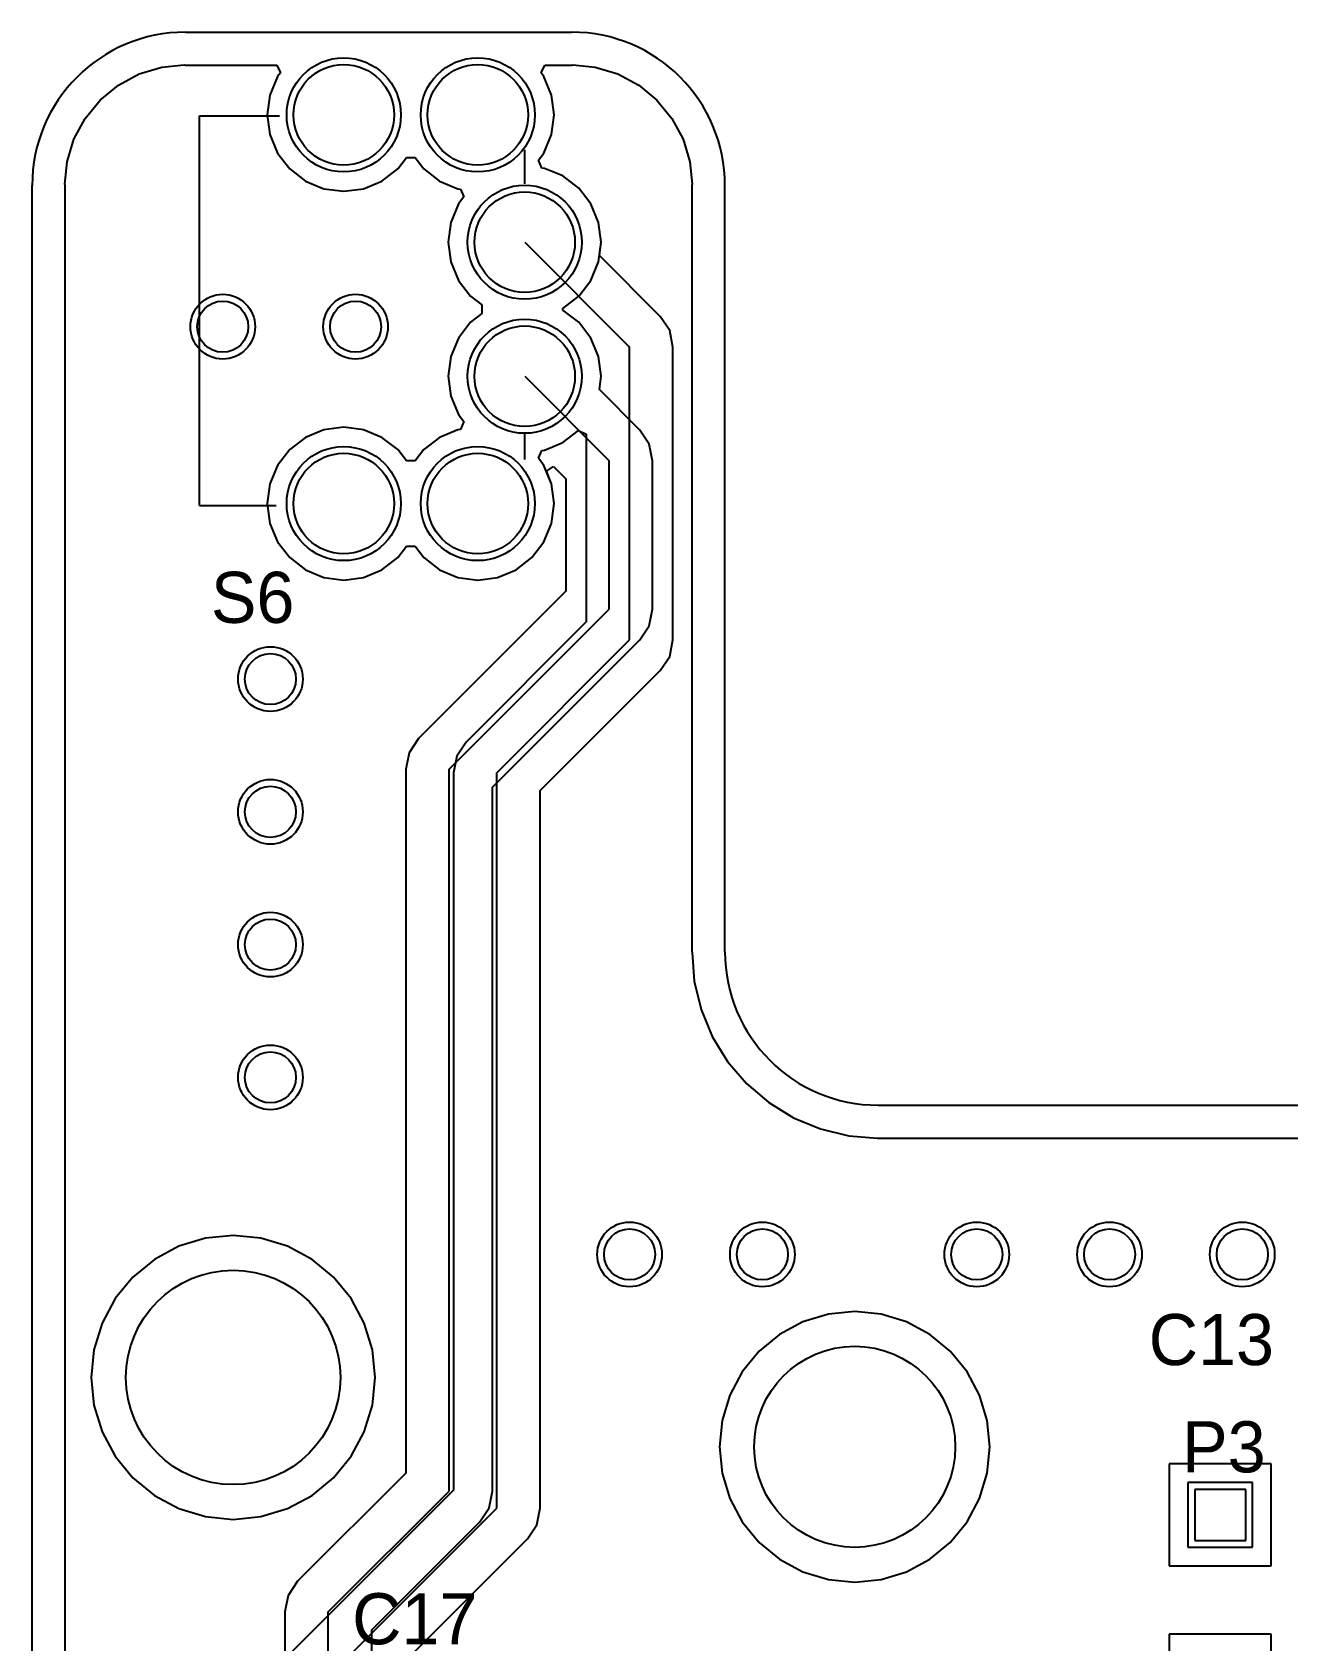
# Model space of a CAD drawing. Extents: x 99 to 149, y 18 to 126.
# Drawn here: x 99.24 to 117.98, y 102.37 to 126.37 of the extents above; entities that cross this region are included whole.
import ezdxf

# ---------------------------------------------------------------- set-up
doc = ezdxf.new("R2010")
doc.units = 0
doc.layers.get('0').update_dxf_attribs({"linetype": 'CONTINUOUS'})
for name, color, linetype in [('BOTTOMLAYER', 5, 'CONTINUOUS'), ('KEEPOUTLAYER', 6, 'CONTINUOUS'), ('TOPLAYER', 1, 'CONTINUOUS'), ('TOPOVERLAY', 2, 'CONTINUOUS'), ('TOPSOLDER', 216, 'CONTINUOUS')]:
    doc.layers.add(name, color=color, linetype=linetype)

# ---------------------------------------------------------------- blocks, each defined once
blk = doc.blocks.new('KEY1_45')
at = {"layer": 'BOTTOMLAYER'}
for centre in [(-1.899999, 2.7), (3.9, 2.7), (-1.899999, 0.700001), (3.9, 0.700001), (0, 0), (2.000001, 0)]:
    blk.add_circle(centre, 0.75, dxfattribs=at)
at = {"layer": 'TOPLAYER'}
for centre in [(-1.899999, 2.7), (3.9, 2.7), (-1.899999, 0.700001), (3.9, 0.700001), (0, 0), (2.000001, 0)]:
    blk.add_circle(centre, 0.75, dxfattribs=at)
at = {"layer": 'TOPOVERLAY'}
for p, q in [((-1.9304, 4.8514), (-1.9304, 3.7084)), ((-1.9304, 4.8514), (3.886197, 4.8514)), ((3.886197, 4.8514), (3.8862, 3.6576)), ((-1.2446, 0), (-0.8636, 0)), ((2.8702, 0), (3.3782, 0))]:
    blk.add_line(p, q, dxfattribs=at)
at = {"layer": 'TOPSOLDER'}
for centre in [(-1.899999, 2.7), (3.9, 2.7), (-1.899999, 0.700001), (3.9, 0.700001), (0, 0), (2.000001, 0)]:
    blk.add_circle(centre, 0.8516, dxfattribs=at)
blk = doc.blocks.new('OLED_58')
at = {"layer": 'BOTTOMLAYER'}
for p, q in [((-3.060001, 0.749999), (-4.559998, 0.749999)), ((-4.559998, 0.749999), (-4.559998, -0.749999)), ((-3.060001, -0.749999), (-3.060001, 0.749999)), ((-4.559998, -0.749999), (-3.060001, -0.749999))]:
    blk.add_line(p, q, dxfattribs=at)
for centre in [(-1.27, 0), (1.27, 0), (3.81, 0)]:
    blk.add_circle(centre, 0.75, dxfattribs=at)
at = {"layer": 'KEEPOUTLAYER'}
for centre in [(-11.725001, 0), (11.725001, 0)]:
    blk.add_circle(centre, 1.5, dxfattribs=at)
at = {"layer": 'TOPLAYER'}
for p, q in [((-3.060001, 0.749999), (-4.559998, 0.749999)), ((-4.559998, 0.749999), (-4.559998, -0.749999)), ((-3.060001, -0.749999), (-3.060001, 0.749999)), ((-4.559998, -0.749999), (-3.060001, -0.749999))]:
    blk.add_line(p, q, dxfattribs=at)
for centre in [(-1.27, 0), (1.27, 0), (3.81, 0)]:
    blk.add_circle(centre, 0.75, dxfattribs=at)
at = {"layer": 'TOPOVERLAY'}
for p, q in [((-4.809998, -1.000001), (-4.809998, 1.000001)), ((-4.809998, 1.000001), (4.809998, 1.000001)), ((4.809998, -1.000001), (4.809998, 1.000001)), ((-4.809998, -1.000001), (4.809998, -1.000001))]:
    blk.add_line(p, q, dxfattribs=at)
at = {"layer": 'TOPSOLDER'}
for p, q in [((-2.958401, 0.851598), (-4.661598, 0.851598)), ((-4.661598, 0.851598), (-4.661598, -0.851598)), ((-2.958401, -0.851598), (-2.958401, 0.851598)), ((-4.661598, -0.851598), (-2.958401, -0.851598))]:
    blk.add_line(p, q, dxfattribs=at)
for centre in [(-1.27, 0), (1.27, 0), (3.81, 0)]:
    blk.add_circle(centre, 0.8516, dxfattribs=at)

msp = doc.modelspace()

# ---------------------------------------------------------------- linework, layer by layer
at = {"layer": 'BOTTOMLAYER'}
for p, q in [((100.835214, 125.749395), (101.172762, 125.85179)), ((101.172762, 125.85179), (101.505583, 125.884572)), ((101.505583, 125.884572), (101.5238, 125.880947)), ((101.5238, 125.880947), (102.887798, 125.880947)), ((102.887798, 125.880947), (102.94397, 125.767043)), ((106.83163, 125.767043), (106.887802, 125.880947)), ((106.887802, 125.880947), (107.2896, 125.880947)), ((107.2896, 125.880947), (107.307817, 125.884572)), ((107.307817, 125.884572), (107.640638, 125.85179)), ((107.640638, 125.85179), (107.978186, 125.749395)), ((100.251458, 125.359343), (100.524127, 125.583117)), ((100.524127, 125.583117), (100.835214, 125.749395)), ((102.899875, 125.709578), (102.785913, 125.434451)), ((102.94397, 125.767043), (102.899875, 125.709578)), ((106.875725, 125.709578), (106.83163, 125.767043)), ((106.989687, 125.434451), (106.875725, 125.709578)), ((107.978186, 125.749395), (108.289273, 125.583117)), ((108.289273, 125.583117), (108.561942, 125.359343)), ((100.027684, 125.086674), (100.251458, 125.359343)), ((102.785913, 125.434451), (102.747044, 125.139201)), ((107.028557, 125.139201), (106.989687, 125.434451)), ((108.561942, 125.359343), (108.785716, 125.086674)), ((99.861406, 124.775587), (100.027684, 125.086674)), ((102.747044, 125.139201), (102.785913, 124.843951)), ((106.989687, 124.843951), (107.028557, 125.139201)), ((108.785716, 125.086674), (108.951994, 124.775587)), ((102.785913, 124.843951), (102.899875, 124.568824)), ((106.875725, 124.568824), (106.989687, 124.843951)), ((99.759011, 124.438039), (99.861406, 124.775587)), ((108.951994, 124.775587), (109.054389, 124.438039)), ((99.726229, 124.105218), (99.759011, 124.438039)), ((102.899875, 124.568824), (103.081163, 124.332563)), ((103.081163, 124.332563), (103.317421, 124.151276)), ((104.458181, 124.151276), (104.694439, 124.332563)), ((104.694439, 124.332563), (104.824299, 124.501803)), ((104.824299, 124.501803), (104.951301, 124.501803)), ((104.951301, 124.501803), (105.081161, 124.332563)), ((105.081161, 124.332563), (105.317422, 124.151276)), ((106.794998, 124.463617), (106.875725, 124.568824)), ((106.843599, 124.346284), (106.794998, 124.463617)), ((106.88305, 124.34109), (106.843599, 124.346284)), ((107.15818, 124.227128), (106.88305, 124.34109)), ((109.054389, 124.438039), (109.087171, 124.105218)), ((99.729854, 124.087001), (99.726229, 124.105218)), ((103.317421, 124.151276), (103.592551, 124.037314)), ((104.18305, 124.037314), (104.458181, 124.151276)), ((105.317422, 124.151276), (105.59255, 124.037314)), ((107.394438, 124.04584), (107.15818, 124.227128)), ((109.087171, 124.105218), (109.083546, 124.087001)), ((99.729854, 58.301001), (99.729854, 124.087001)), ((103.592551, 124.037314), (103.887801, 123.998444)), ((103.887801, 123.998444), (104.18305, 124.037314)), ((105.59255, 124.037314), (105.631999, 124.032119)), ((105.680601, 123.914786), (105.599875, 123.809582)), ((105.631999, 124.032119), (105.680601, 123.914786)), ((107.575726, 123.809582), (107.394438, 124.04584)), ((109.083546, 124.087001), (109.083546, 112.649)), ((105.599875, 123.809582), (105.485913, 123.534452)), ((107.689688, 123.534452), (107.575726, 123.809582)), ((105.485913, 123.534452), (105.447043, 123.239202)), ((107.728558, 123.239202), (107.689688, 123.534452)), ((105.447043, 123.239202), (105.485913, 122.943953)), ((106.587801, 123.239202), (108.1532, 121.673803)), ((107.702365, 123.040257), (107.728558, 123.239202)), ((105.485913, 122.943953), (105.599875, 122.668822)), ((108.61101, 122.131612), (107.702365, 123.040257)), ((105.599875, 122.668822), (105.781163, 122.432564)), ((105.781163, 122.432564), (105.9504, 122.302702)), ((105.9504, 122.175702), (105.781163, 122.045839)), ((105.9504, 122.302702), (105.9504, 122.175702)), ((105.781163, 122.045839), (105.599875, 121.809581)), ((108.751357, 121.92157), (108.61101, 122.131612)), ((105.599875, 121.809581), (105.485913, 121.534451)), ((108.800641, 121.673803), (108.751357, 121.92157)), ((105.485913, 121.534451), (105.447043, 121.239201)), ((108.1532, 117.305201), (108.1532, 121.673803)), ((108.800641, 117.305201), (108.800641, 121.673803)), ((105.447043, 121.239201), (105.485913, 120.943952)), ((105.485913, 120.943952), (105.599875, 120.668821)), ((105.599875, 120.668821), (105.680601, 120.563617)), ((105.680601, 120.563617), (105.631999, 120.446284)), ((103.317421, 120.327128), (103.081163, 120.14584)), ((103.592551, 120.44109), (103.317421, 120.327128)), ((103.887801, 120.47996), (103.592551, 120.44109)), ((104.18305, 120.44109), (103.887801, 120.47996)), ((104.458181, 120.327128), (104.18305, 120.44109)), ((104.694439, 120.14584), (104.458181, 120.327128)), ((105.317422, 120.327128), (105.081161, 120.14584)), ((105.59255, 120.44109), (105.317422, 120.327128)), ((105.631999, 120.446284), (105.59255, 120.44109)), ((106.88305, 120.137314), (107.15818, 120.251276)), ((107.15818, 120.251276), (107.391855, 120.430582)), ((107.391855, 120.430582), (107.505759, 120.37441)), ((107.505759, 120.37441), (107.505759, 117.573379)), ((103.081163, 120.14584), (102.899875, 119.90958)), ((104.824299, 119.9766), (104.694439, 120.14584)), ((105.081161, 120.14584), (104.951301, 119.9766)), ((106.794998, 120.014787), (106.843599, 120.132119)), ((106.875725, 119.90958), (106.794998, 120.014787)), ((106.843599, 120.132119), (106.88305, 120.137314)), ((102.899875, 119.90958), (102.785913, 119.634452)), ((104.951301, 119.9766), (104.824299, 119.9766)), ((106.989687, 119.634452), (106.875725, 119.90958)), ((102.785913, 119.634452), (102.747044, 119.339203)), ((107.028557, 119.339203), (106.989687, 119.634452)), ((102.747044, 119.339203), (102.785913, 119.043953)), ((106.989687, 119.043953), (107.028557, 119.339203)), ((102.785913, 119.043953), (102.899875, 118.768825)), ((106.875725, 118.768825), (106.989687, 119.043953)), ((102.899875, 118.768825), (103.081163, 118.532565)), ((104.694439, 118.532565), (104.824299, 118.701805)), ((104.824299, 118.701805), (104.951301, 118.701805)), ((104.951301, 118.701805), (105.081161, 118.532565)), ((106.694437, 118.532565), (106.875725, 118.768825)), ((103.081163, 118.532565), (103.317421, 118.351277)), ((103.317421, 118.351277), (103.592551, 118.237315)), ((104.18305, 118.237315), (104.458181, 118.351277)), ((104.458181, 118.351277), (104.694439, 118.532565)), ((105.081161, 118.532565), (105.317422, 118.351277)), ((105.317422, 118.351277), (105.59255, 118.237315)), ((106.183049, 118.237315), (106.458177, 118.351277)), ((106.458177, 118.351277), (106.694437, 118.532565)), ((103.592551, 118.237315), (103.887801, 118.198445)), ((103.887801, 118.198445), (104.18305, 118.237315)), ((105.59255, 118.237315), (105.887799, 118.198445)), ((105.887799, 118.198445), (106.183049, 118.237315)), ((107.505759, 117.573379), (105.71419, 115.781811)), ((106.172, 115.324001), (108.1532, 117.305201)), ((108.751357, 117.057437), (108.800641, 117.305201)), ((108.61101, 116.847391), (108.751357, 117.057437)), ((106.819441, 115.055823), (108.61101, 116.847391)), ((105.71419, 115.781811), (105.573843, 115.571765)), ((105.573843, 115.571765), (105.524559, 115.324001)), ((105.524559, 115.324001), (105.524559, 104.619379)), ((106.172, 104.351201), (106.172, 115.324001)), ((106.819441, 104.351204), (106.819441, 115.055823)), ((109.083546, 112.649), (109.085024, 112.641563)), ((109.085024, 112.641563), (109.118631, 112.214556)), ((109.118631, 112.214556), (109.220363, 111.79081)), ((109.220363, 111.79081), (109.387132, 111.388195)), ((109.387132, 111.388195), (109.61483, 111.016626)), ((109.61483, 111.016626), (109.897852, 110.685252)), ((109.897852, 110.685252), (110.229226, 110.40223)), ((110.229226, 110.40223), (110.600795, 110.174532)), ((110.600795, 110.174532), (111.00341, 110.007763)), ((111.00341, 110.007763), (111.427156, 109.906031)), ((111.427156, 109.906031), (111.854163, 109.872424)), ((111.854163, 109.872424), (111.8616, 109.870946)), ((111.8616, 109.870946), (144.951801, 109.870946)), ((101.427199, 108.257962), (101.060989, 108.06222)), ((101.824559, 108.378501), (101.427199, 108.257962)), ((102.237799, 108.419201), (101.824559, 108.378501)), ((102.651039, 108.378501), (102.237799, 108.419201)), ((103.048399, 108.257962), (102.651039, 108.378501)), ((103.414609, 108.06222), (103.048399, 108.257962)), ((101.060989, 108.06222), (100.740004, 107.798796)), ((103.735594, 107.798796), (103.414609, 108.06222)), ((100.740004, 107.798796), (100.476581, 107.477811)), ((103.999017, 107.477811), (103.735594, 107.798796)), ((100.476581, 107.477811), (100.280838, 107.111602)), ((104.19476, 107.111602), (103.999017, 107.477811)), ((100.280838, 107.111602), (100.1603, 106.714242)), ((104.315298, 106.714242), (104.19476, 107.111602)), ((110.740652, 107.129727), (110.391816, 106.943271)), ((111.119163, 107.244545), (110.740652, 107.129727)), ((111.5128, 107.283316), (111.119163, 107.244545)), ((111.906436, 107.244545), (111.5128, 107.283316)), ((112.284947, 107.129727), (111.906436, 107.244545)), ((112.633783, 106.943271), (112.284947, 107.129727)), ((110.391816, 106.943271), (110.086059, 106.692342)), ((112.93954, 106.692342), (112.633783, 106.943271)), ((100.1603, 106.714242), (100.119599, 106.301002)), ((104.355999, 106.301002), (104.315298, 106.714242)), ((110.086059, 106.692342), (109.83513, 106.386584)), ((113.19047, 106.386584), (112.93954, 106.692342)), ((109.83513, 106.386584), (109.648673, 106.037748)), ((113.376926, 106.037748), (113.19047, 106.386584)), ((100.119599, 106.301002), (100.1603, 105.887761)), ((104.315298, 105.887761), (104.355999, 106.301002)), ((100.1603, 105.887761), (100.280838, 105.490401)), ((104.19476, 105.490401), (104.315298, 105.887761)), ((109.648673, 106.037748), (109.533855, 105.659237)), ((113.491744, 105.659237), (113.376926, 106.037748)), ((109.533855, 105.659237), (109.495085, 105.265601)), ((113.530515, 105.265601), (113.491744, 105.659237)), ((100.280838, 105.490401), (100.476581, 105.124192)), ((103.999017, 105.124192), (104.19476, 105.490401)), ((109.495085, 105.265601), (109.533855, 104.871964)), ((113.491744, 104.871964), (113.530515, 105.265601)), ((100.476581, 105.124192), (100.740004, 104.803207)), ((103.735594, 104.803207), (103.999017, 105.124192)), ((117.729, 105.011601), (116.205, 105.011601)), ((116.205, 105.011601), (116.205, 103.487601)), ((117.729, 103.487601), (117.729, 105.011601)), ((100.740004, 104.803207), (101.060989, 104.539783)), ((103.414609, 104.539783), (103.735594, 104.803207)), ((109.533855, 104.871964), (109.648673, 104.493454)), ((113.376926, 104.493454), (113.491744, 104.871964)), ((101.060989, 104.539783), (101.427199, 104.344041)), ((105.524559, 104.619379), (102.36139, 101.456211)), ((103.048399, 104.344041), (103.414609, 104.539783)), ((109.648673, 104.493454), (109.83513, 104.144618)), ((113.19047, 104.144618), (113.376926, 104.493454)), ((116.586, 104.630601), (116.586, 103.868601)), ((117.348, 104.630601), (116.586, 104.630601)), ((117.348, 103.868601), (117.348, 104.630601)), ((101.427199, 104.344041), (101.824559, 104.223502)), ((101.824559, 104.223502), (102.237799, 104.182802)), ((102.237799, 104.182802), (102.651039, 104.223502)), ((102.651039, 104.223502), (103.048399, 104.344041)), ((102.8192, 100.998401), (106.172, 104.351201)), ((106.770157, 104.103437), (106.819441, 104.351196)), ((106.819441, 104.351201), (106.819441, 104.351204)), ((106.819446, 104.351198), (106.819441, 104.351201)), ((106.819441, 104.351196), (106.819446, 104.351198)), ((106.62981, 103.893391), (106.770157, 104.103437)), ((109.83513, 104.144618), (110.086059, 103.83886)), ((112.93954, 103.83886), (113.19047, 104.144618)), ((103.466641, 100.730223), (106.62981, 103.893391)), ((110.086059, 103.83886), (110.391816, 103.587931)), ((112.633783, 103.587931), (112.93954, 103.83886)), ((116.586, 103.868601), (117.348, 103.868601)), ((110.391816, 103.587931), (110.740652, 103.401475)), ((112.284947, 103.401475), (112.633783, 103.587931)), ((116.205, 103.487601), (117.729, 103.487601)), ((110.740652, 103.401475), (111.119163, 103.286657)), ((111.119163, 103.286657), (111.5128, 103.247886)), ((111.5128, 103.247886), (111.906436, 103.286657)), ((111.906436, 103.286657), (112.284947, 103.401475)), ((117.729, 102.471601), (116.205, 102.471601)), ((116.205, 102.471601), (116.205, 100.947601)), ((117.729, 100.947601), (117.729, 102.471601))]:
    msp.add_line(p, q, dxfattribs=at)
for centre in [(102.0826, 121.978801), (104.0638, 121.978801), (102.7938, 116.721001), (102.7938, 114.739801), (102.7938, 112.758601), (102.7938, 110.777401), (108.1532, 108.135801), (110.1344, 108.135801), (113.3348, 108.135801), (115.316, 108.135801), (117.2972, 108.135801)]:
    msp.add_circle(centre, 0.381, dxfattribs=at)
at = {"layer": 'KEEPOUTLAYER'}
for p, q in [((101.5238, 126.373001), (107.2896, 126.373001)), ((99.2378, 58.301001), (99.2378, 124.087001)), ((109.5756, 112.649), (109.5756, 124.087001)), ((111.8616, 110.363), (144.951801, 110.363))]:
    msp.add_line(p, q, dxfattribs=at)
msp.add_circle((102.237799, 106.301002), 1.599999, dxfattribs=at)
for centre, start, end in [((101.5238, 124.087001), 90, 180), ((107.2896, 124.087001), 0, 90), ((111.8616, 112.649), 180, 270)]:
    msp.add_arc(centre, 2.286, start, end, dxfattribs=at)
at = {"layer": 'TOPLAYER'}
for p, q in [((100.835214, 125.749395), (101.172762, 125.85179)), ((101.172762, 125.85179), (101.505583, 125.884572)), ((101.505583, 125.884572), (101.5238, 125.880947)), ((101.5238, 125.880947), (102.887798, 125.880947)), ((102.887798, 125.880947), (102.94397, 125.767043)), ((106.83163, 125.767043), (106.887802, 125.880947)), ((106.887802, 125.880947), (107.2896, 125.880947)), ((107.2896, 125.880947), (107.307817, 125.884572)), ((107.307817, 125.884572), (107.640638, 125.85179)), ((107.640638, 125.85179), (107.978186, 125.749395)), ((100.251458, 125.359343), (100.524127, 125.583117)), ((100.524127, 125.583117), (100.835214, 125.749395)), ((102.899875, 125.709578), (102.785913, 125.434451)), ((102.94397, 125.767043), (102.899875, 125.709578)), ((106.875725, 125.709578), (106.83163, 125.767043)), ((106.989687, 125.434451), (106.875725, 125.709578)), ((107.978186, 125.749395), (108.289273, 125.583117)), ((108.289273, 125.583117), (108.561942, 125.359343)), ((100.027684, 125.086674), (100.251458, 125.359343)), ((102.785913, 125.434451), (102.747044, 125.139201)), ((107.028557, 125.139201), (106.989687, 125.434451)), ((108.561942, 125.359343), (108.785716, 125.086674)), ((99.861406, 124.775587), (100.027684, 125.086674)), ((102.747044, 125.139201), (102.785913, 124.843951)), ((106.989687, 124.843951), (107.028557, 125.139201)), ((108.785716, 125.086674), (108.951994, 124.775587)), ((102.785913, 124.843951), (102.899875, 124.568824)), ((106.875725, 124.568824), (106.989687, 124.843951)), ((99.759011, 124.438039), (99.861406, 124.775587)), ((108.951994, 124.775587), (109.054389, 124.438039)), ((99.726229, 124.105218), (99.759011, 124.438039)), ((102.899875, 124.568824), (103.081163, 124.332563)), ((103.081163, 124.332563), (103.317421, 124.151276)), ((104.458181, 124.151276), (104.694439, 124.332563)), ((104.694439, 124.332563), (104.824299, 124.501803)), ((104.824299, 124.501803), (104.951301, 124.501803)), ((104.951301, 124.501803), (105.081161, 124.332563)), ((105.081161, 124.332563), (105.317422, 124.151276)), ((106.794998, 124.463617), (106.875725, 124.568824)), ((106.843599, 124.346284), (106.794998, 124.463617)), ((106.88305, 124.34109), (106.843599, 124.346284)), ((107.15818, 124.227128), (106.88305, 124.34109)), ((109.054389, 124.438039), (109.087171, 124.105218)), ((99.729854, 124.087001), (99.726229, 124.105218)), ((103.317421, 124.151276), (103.592551, 124.037314)), ((104.18305, 124.037314), (104.458181, 124.151276)), ((105.317422, 124.151276), (105.59255, 124.037314)), ((107.394438, 124.04584), (107.15818, 124.227128)), ((109.087171, 124.105218), (109.083546, 124.087001)), ((99.729854, 72.626606), (99.729854, 124.087001)), ((103.592551, 124.037314), (103.887801, 123.998444)), ((103.887801, 123.998444), (104.18305, 124.037314)), ((105.59255, 124.037314), (105.631999, 124.032119)), ((105.680601, 123.914786), (105.599875, 123.809582)), ((105.631999, 124.032119), (105.680601, 123.914786)), ((107.575726, 123.809582), (107.394438, 124.04584)), ((109.083546, 124.087001), (109.083546, 112.649)), ((105.599875, 123.809582), (105.485913, 123.534452)), ((107.689688, 123.534452), (107.575726, 123.809582)), ((105.485913, 123.534452), (105.447043, 123.239202)), ((107.728558, 123.239202), (107.689688, 123.534452)), ((105.447043, 123.239202), (105.485913, 122.943953)), ((107.689688, 122.943953), (107.728558, 123.239202)), ((105.485913, 122.943953), (105.599875, 122.668822)), ((107.575726, 122.668822), (107.689688, 122.943953)), ((105.599875, 122.668822), (105.781163, 122.432564)), ((107.394438, 122.432564), (107.575726, 122.668822)), ((105.781163, 122.432564), (105.9504, 122.302702)), ((107.158183, 122.251277), (107.394438, 122.432564)), ((105.9504, 122.175702), (105.781163, 122.045839)), ((105.9504, 122.302702), (105.9504, 122.175702)), ((107.158183, 122.227127), (107.158183, 122.251277)), ((107.394438, 122.045839), (107.158183, 122.227127)), ((105.781163, 122.045839), (105.599875, 121.809581)), ((107.575726, 121.809581), (107.394438, 122.045839)), ((105.599875, 121.809581), (105.485913, 121.534451)), ((107.689688, 121.534451), (107.575726, 121.809581)), ((105.485913, 121.534451), (105.447043, 121.239201)), ((107.728558, 121.239201), (107.689688, 121.534451)), ((105.447043, 121.239201), (105.485913, 120.943952)), ((106.587801, 121.239201), (107.8484, 119.978602)), ((107.702365, 121.040256), (107.728558, 121.239201)), ((108.30621, 120.436411), (107.702365, 121.040256)), ((105.485913, 120.943952), (105.599875, 120.668821)), ((105.599875, 120.668821), (105.680601, 120.563617)), ((105.680601, 120.563617), (105.631999, 120.446284)), ((103.317421, 120.327128), (103.081163, 120.14584)), ((103.592551, 120.44109), (103.317421, 120.327128)), ((103.887801, 120.47996), (103.592551, 120.44109)), ((104.18305, 120.44109), (103.887801, 120.47996)), ((104.458181, 120.327128), (104.18305, 120.44109)), ((104.694439, 120.14584), (104.458181, 120.327128)), ((105.317422, 120.327128), (105.081161, 120.14584)), ((105.59255, 120.44109), (105.317422, 120.327128)), ((105.631999, 120.446284), (105.59255, 120.44109)), ((108.446557, 120.226366), (108.30621, 120.436411)), ((103.081163, 120.14584), (102.899875, 119.90958)), ((104.824299, 119.9766), (104.694439, 120.14584)), ((105.081161, 120.14584), (104.951301, 119.9766)), ((108.495841, 119.978602), (108.446557, 120.226366)), ((102.899875, 119.90958), (102.785913, 119.634452)), ((104.951301, 119.9766), (104.824299, 119.9766)), ((106.911135, 119.824094), (107.016733, 119.89465)), ((106.989687, 119.634452), (106.911135, 119.824094)), ((107.016733, 119.89465), (107.200959, 119.710424)), ((107.8484, 117.762401), (107.8484, 119.978602)), ((108.495841, 117.762404), (108.495841, 119.978602)), ((102.785913, 119.634452), (102.747044, 119.339203)), ((107.028557, 119.339203), (106.989687, 119.634452)), ((107.200959, 119.710424), (107.200959, 118.030579)), ((102.747044, 119.339203), (102.785913, 119.043953)), ((106.989687, 119.043953), (107.028557, 119.339203)), ((102.785913, 119.043953), (102.899875, 118.768825)), ((106.875725, 118.768825), (106.989687, 119.043953)), ((102.899875, 118.768825), (103.081163, 118.532565)), ((104.694439, 118.532565), (104.824299, 118.701805)), ((104.824299, 118.701805), (104.951301, 118.701805)), ((104.951301, 118.701805), (105.081161, 118.532565)), ((106.694437, 118.532565), (106.875725, 118.768825)), ((103.081163, 118.532565), (103.317421, 118.351277)), ((103.317421, 118.351277), (103.592551, 118.237315)), ((104.18305, 118.237315), (104.458181, 118.351277)), ((104.458181, 118.351277), (104.694439, 118.532565)), ((105.081161, 118.532565), (105.317422, 118.351277)), ((105.317422, 118.351277), (105.59255, 118.237315)), ((106.183049, 118.237315), (106.458177, 118.351277)), ((106.458177, 118.351277), (106.694437, 118.532565)), ((103.592551, 118.237315), (103.887801, 118.198445)), ((103.887801, 118.198445), (104.18305, 118.237315)), ((105.59255, 118.237315), (105.887799, 118.198445)), ((105.887799, 118.198445), (106.183049, 118.237315)), ((107.200959, 118.030579), (105.00299, 115.832611)), ((105.4608, 115.374801), (107.8484, 117.762401)), ((108.446557, 117.514637), (108.495841, 117.762396)), ((108.495841, 117.762401), (108.495841, 117.762404)), ((108.495846, 117.762398), (108.495841, 117.762401)), ((108.495841, 117.762396), (108.495846, 117.762398)), ((108.30621, 117.304591), (108.446557, 117.514637)), ((106.108241, 115.106623), (108.30621, 117.304591)), ((105.00299, 115.832611), (104.862643, 115.622565)), ((104.862643, 115.622565), (104.813359, 115.374801)), ((104.813359, 115.374801), (104.813359, 104.873379)), ((105.4608, 104.605201), (105.4608, 115.374801)), ((106.108241, 104.605201), (106.108241, 115.106623)), ((109.083546, 112.649), (109.085024, 112.641563)), ((109.085024, 112.641563), (109.118631, 112.214556)), ((109.118631, 112.214556), (109.220363, 111.79081)), ((109.220363, 111.79081), (109.387132, 111.388195)), ((109.387132, 111.388195), (109.61483, 111.016626)), ((109.61483, 111.016626), (109.897852, 110.685252)), ((109.897852, 110.685252), (110.229226, 110.40223)), ((110.229226, 110.40223), (110.600795, 110.174532)), ((110.600795, 110.174532), (111.00341, 110.007763)), ((111.00341, 110.007763), (111.427156, 109.906031)), ((111.427156, 109.906031), (111.854163, 109.872424)), ((111.854163, 109.872424), (111.8616, 109.870946)), ((111.8616, 109.870946), (144.951801, 109.870946)), ((101.427199, 108.257962), (101.060989, 108.06222)), ((101.824559, 108.378501), (101.427199, 108.257962)), ((102.237799, 108.419201), (101.824559, 108.378501)), ((102.651039, 108.378501), (102.237799, 108.419201)), ((103.048399, 108.257962), (102.651039, 108.378501)), ((103.414609, 108.06222), (103.048399, 108.257962)), ((101.060989, 108.06222), (100.740004, 107.798796)), ((103.735594, 107.798796), (103.414609, 108.06222)), ((100.740004, 107.798796), (100.476581, 107.477811)), ((103.999017, 107.477811), (103.735594, 107.798796)), ((100.476581, 107.477811), (100.280838, 107.111602)), ((104.19476, 107.111602), (103.999017, 107.477811)), ((100.280838, 107.111602), (100.1603, 106.714242)), ((104.315298, 106.714242), (104.19476, 107.111602)), ((110.740652, 107.129727), (110.391816, 106.943271)), ((111.119163, 107.244545), (110.740652, 107.129727)), ((111.5128, 107.283316), (111.119163, 107.244545)), ((111.906436, 107.244545), (111.5128, 107.283316)), ((112.284947, 107.129727), (111.906436, 107.244545)), ((112.633783, 106.943271), (112.284947, 107.129727)), ((110.391816, 106.943271), (110.086059, 106.692342)), ((112.93954, 106.692342), (112.633783, 106.943271)), ((100.1603, 106.714242), (100.119599, 106.301002)), ((104.355999, 106.301002), (104.315298, 106.714242)), ((110.086059, 106.692342), (109.83513, 106.386584)), ((113.19047, 106.386584), (112.93954, 106.692342)), ((109.83513, 106.386584), (109.648673, 106.037748)), ((113.376926, 106.037748), (113.19047, 106.386584)), ((100.119599, 106.301002), (100.1603, 105.887761)), ((104.315298, 105.887761), (104.355999, 106.301002)), ((100.1603, 105.887761), (100.280838, 105.490401)), ((104.19476, 105.490401), (104.315298, 105.887761)), ((109.648673, 106.037748), (109.533855, 105.659237)), ((113.491744, 105.659237), (113.376926, 106.037748)), ((109.533855, 105.659237), (109.495085, 105.265601)), ((113.530515, 105.265601), (113.491744, 105.659237)), ((100.280838, 105.490401), (100.476581, 105.124192)), ((103.999017, 105.124192), (104.19476, 105.490401)), ((109.495085, 105.265601), (109.533855, 104.871964)), ((113.491744, 104.871964), (113.530515, 105.265601)), ((100.476581, 105.124192), (100.740004, 104.803207)), ((103.735594, 104.803207), (103.999017, 105.124192)), ((117.729, 105.011601), (116.205, 105.011601)), ((116.205, 105.011601), (116.205, 103.487601)), ((117.729, 103.487601), (117.729, 105.011601)), ((100.740004, 104.803207), (101.060989, 104.539783)), ((104.813359, 104.873379), (103.19959, 103.259611)), ((103.414609, 104.539783), (103.735594, 104.803207)), ((109.533855, 104.871964), (109.648673, 104.493454)), ((113.376926, 104.493454), (113.491744, 104.871964)), ((101.060989, 104.539783), (101.427199, 104.344041)), ((103.048399, 104.344041), (103.414609, 104.539783)), ((103.6574, 102.801801), (105.4608, 104.605201)), ((106.058957, 104.357437), (106.108241, 104.605201)), ((109.648673, 104.493454), (109.83513, 104.144618)), ((113.19047, 104.144618), (113.376926, 104.493454)), ((116.586, 104.630601), (116.586, 103.868601)), ((117.348, 104.630601), (116.586, 104.630601)), ((117.348, 103.868601), (117.348, 104.630601)), ((101.427199, 104.344041), (101.824559, 104.223502)), ((101.824559, 104.223502), (102.237799, 104.182802)), ((102.237799, 104.182802), (102.651039, 104.223502)), ((102.651039, 104.223502), (103.048399, 104.344041)), ((105.91861, 104.147391), (106.058957, 104.357437)), ((104.304841, 102.533623), (105.91861, 104.147391)), ((109.83513, 104.144618), (110.086059, 103.83886)), ((112.93954, 103.83886), (113.19047, 104.144618)), ((110.086059, 103.83886), (110.391816, 103.587931)), ((112.633783, 103.587931), (112.93954, 103.83886)), ((116.586, 103.868601), (117.348, 103.868601)), ((110.391816, 103.587931), (110.740652, 103.401475)), ((112.284947, 103.401475), (112.633783, 103.587931)), ((116.205, 103.487601), (117.729, 103.487601)), ((103.19959, 103.259611), (103.059243, 103.049565)), ((110.740652, 103.401475), (111.119163, 103.286657)), ((111.119163, 103.286657), (111.5128, 103.247886)), ((111.5128, 103.247886), (111.906436, 103.286657)), ((111.906436, 103.286657), (112.284947, 103.401475)), ((103.059243, 103.049565), (103.009959, 102.801801)), ((103.009959, 102.801801), (103.009959, 101.87561)), ((103.6574, 100.465001), (103.6574, 102.801801)), ((104.304841, 101.87561), (104.304841, 102.533623)), ((117.729, 102.471601), (116.205, 102.471601)), ((116.205, 102.471601), (116.205, 102.240502)), ((117.729, 102.240502), (117.729, 102.471601))]:
    msp.add_line(p, q, dxfattribs=at)
for centre in [(102.0826, 121.978801), (104.0638, 121.978801), (102.7938, 116.721001), (102.7938, 114.739801), (102.7938, 112.758601), (102.7938, 110.777401), (108.1532, 108.135801), (110.1344, 108.135801), (113.3348, 108.135801), (115.316, 108.135801), (117.2972, 108.135801)]:
    msp.add_circle(centre, 0.381, dxfattribs=at)
at = {"layer": 'TOPSOLDER'}
for p, q in [((116.4844, 104.732201), (116.4844, 103.767001)), ((117.4496, 104.732201), (116.4844, 104.732201)), ((117.4496, 103.767001), (117.4496, 104.732201)), ((116.4844, 103.767001), (117.4496, 103.767001))]:
    msp.add_line(p, q, dxfattribs=at)
for centre in [(102.0826, 121.978801), (104.0638, 121.978801), (102.7938, 116.721001), (102.7938, 114.739801), (102.7938, 112.758601), (102.7938, 110.777401), (108.1532, 108.135801), (110.1344, 108.135801), (113.3348, 108.135801), (115.316, 108.135801), (117.2972, 108.135801)]:
    msp.add_circle(centre, 0.4826, dxfattribs=at)

# ---------------------------------------------------------------- block references
at = {"rotation": 90}
msp.add_blockref('KEY1_45', (106.587801, 121.239201), dxfattribs=at)
msp.add_blockref('OLED_58', (123.2378, 105.265601))

# ---------------------------------------------------------------- texts
at = {"layer": 'TOPOVERLAY'}
for s, p in [('S6', (101.9048, 117.559201)), ('C13', (115.9002, 106.484801)), ('C17', (104.013, 102.319201))]:
    msp.add_text(s, height=0.762, rotation=360, dxfattribs=at).set_placement(p)
msp.add_text('P3', height=0.762, dxfattribs=at).set_placement((116.398799, 104.884601))

doc.saveas('drawing.dxf')
